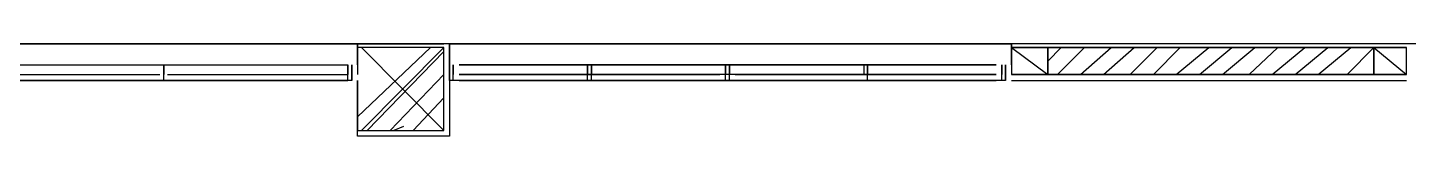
# Model space of a CAD drawing. Header units: millimetres. Extents: x 5 to 415, y 48 to 251.
# Drawn here: x 153.93 to 166.63, y 236.64 to 237.49 of the extents above; entities that cross this region are included whole.
import ezdxf

# ---------------------------------------------------------------- set-up
doc = ezdxf.new("R2010")
doc.units = ezdxf.units.MM
doc.layers.add('P', color=7, linetype='Continuous')

msp = doc.modelspace()

# ---------------------------------------------------------------- linework, layer by layer
at = {"layer": 'P'}
for points in [[(308.134, 237.49), (25.735, 237.49)], [(144.639, 237.49), (156.968, 237.49)], [(156.968, 237.49), (157.762, 237.49)], [(156.968, 237.296), (156.968, 237.49)], [(156.968, 237.49), (156.968, 237.296)], [(157.815, 237.49), (162.983, 237.49)], [(157.815, 237.296), (157.815, 237.49)], [(157.815, 237.49), (157.815, 237.296)], [(157.815, 237.49), (162.983, 237.49)], [(157.815, 237.296), (157.815, 237.49)], [(157.815, 237.49), (157.815, 237.296)], [(157.815, 237.49), (157.815, 237.296)], [(157.815, 237.49), (162.983, 237.49)], [(157.815, 237.296), (157.815, 237.49)], [(166.617, 237.49), (162.983, 237.49)], [(162.983, 237.49), (162.983, 237.296)], [(162.983, 237.296), (162.983, 237.49)], [(162.983, 237.49), (162.983, 237.296)], [(162.983, 237.296), (162.983, 237.49)], [(162.983, 237.296), (162.983, 237.49)], [(162.983, 237.49), (162.983, 237.296)], [(156.968, 236.82), (157.639, 237.455)], [(157.762, 237.455), (156.968, 237.455)], [(156.968, 237.455), (156.968, 237.208)], [(157.004, 237.455), (157.762, 236.696)], [(157.762, 237.455), (157.004, 236.696)], [(157.057, 236.696), (157.762, 237.419)], [(157.762, 236.696), (157.762, 237.455)], [(157.762, 237.208), (157.762, 237.455)], [(157.762, 237.208), (157.762, 237.455)], [(157.762, 237.208), (157.762, 237.455)], [(162.983, 237.455), (166.617, 237.455)], [(162.983, 237.455), (163.318, 237.208)], [(163.318, 237.455), (162.983, 237.455)], [(162.983, 237.455), (162.983, 237.208)], [(162.983, 237.455), (162.983, 237.208)], [(162.983, 237.455), (162.983, 237.208)], [(162.983, 237.455), (162.983, 237.208)], [(162.983, 237.455), (163.318, 237.455)], [(163.318, 237.208), (163.318, 237.455)], [(163.318, 237.455), (163.318, 237.208)], [(163.318, 237.331), (163.442, 237.455)], [(166.317, 237.455), (163.318, 237.455)], [(163.318, 237.455), (163.318, 237.208)], [(163.407, 237.208), (163.654, 237.455)], [(163.618, 237.208), (163.901, 237.455)], [(163.83, 237.208), (164.112, 237.455)], [(164.077, 237.208), (164.324, 237.455)], [(164.289, 237.208), (164.536, 237.455)], [(164.5, 237.208), (164.8, 237.455)], [(164.712, 237.208), (165.012, 237.455)], [(164.924, 237.208), (165.223, 237.455)], [(165.171, 237.208), (165.435, 237.455)], [(165.382, 237.208), (165.682, 237.455)], [(165.594, 237.208), (165.894, 237.455)], [(165.806, 237.208), (166.105, 237.455)], [(166.07, 237.208), (166.317, 237.455)], [(166.317, 237.455), (166.617, 237.208)], [(166.617, 237.455), (166.317, 237.455)], [(166.317, 237.455), (166.317, 237.208)], [(166.317, 237.208), (166.317, 237.455)], [(166.317, 237.455), (166.617, 237.455)], [(166.317, 237.208), (166.317, 237.455)], [(166.617, 237.208), (166.617, 237.455)], [(166.617, 237.208), (166.617, 237.455)], [(166.617, 237.208), (166.617, 237.455)], [(144.727, 237.296), (156.88, 237.296)], [(155.152, 237.296), (155.222, 237.296)], [(155.187, 237.296), (155.187, 237.208)], [(155.187, 237.155), (155.187, 237.296)], [(155.187, 237.296), (155.187, 237.208)], [(155.187, 237.155), (155.187, 237.296)], [(156.88, 237.296), (156.88, 237.208)], [(156.88, 237.155), (156.88, 237.296)], [(156.916, 237.155), (156.916, 237.296)], [(156.916, 237.296), (156.916, 237.155)], [(157.815, 237.155), (157.815, 237.296)], [(157.815, 237.296), (157.815, 237.155)], [(157.815, 237.155), (157.815, 237.296)], [(157.815, 237.296), (157.815, 237.155)], [(157.815, 237.296), (157.815, 237.155)], [(157.815, 237.155), (157.815, 237.296)], [(157.85, 237.296), (157.85, 237.208)], [(157.85, 237.155), (157.85, 237.296)], [(157.85, 237.155), (157.85, 237.296)], [(157.85, 237.296), (157.85, 237.208)], [(157.85, 237.155), (157.85, 237.296)], [(157.85, 237.155), (157.85, 237.296)], [(157.85, 237.296), (157.85, 237.208)], [(157.85, 237.155), (157.85, 237.296)], [(162.842, 237.296), (157.903, 237.296)], [(157.903, 237.296), (162.842, 237.296)], [(157.903, 237.296), (162.842, 237.296)], [(159.032, 237.296), (159.12, 237.296)], [(159.085, 237.296), (159.085, 237.208)], [(159.085, 237.155), (159.085, 237.296)], [(159.12, 237.296), (159.12, 237.208)], [(159.12, 237.155), (159.12, 237.296)], [(160.302, 237.296), (160.443, 237.296)], [(160.355, 237.296), (160.355, 237.208)], [(160.355, 237.155), (160.355, 237.296)], [(160.39, 237.296), (160.39, 237.208)], [(160.39, 237.155), (160.39, 237.296)], [(161.625, 237.296), (161.625, 237.208)], [(161.625, 237.296), (161.713, 237.296)], [(161.66, 237.296), (161.66, 237.208)], [(161.66, 237.155), (161.66, 237.296)], [(161.66, 237.155), (161.66, 237.296)], [(162.895, 237.155), (162.895, 237.296)], [(162.895, 237.296), (162.895, 237.208)], [(162.895, 237.155), (162.895, 237.296)], [(162.895, 237.296), (162.895, 237.208)], [(162.895, 237.155), (162.895, 237.296)], [(162.895, 237.296), (162.895, 237.208)], [(162.895, 237.155), (162.895, 237.296)], [(162.93, 237.296), (162.93, 237.155)], [(162.93, 237.155), (162.93, 237.296)], [(162.93, 237.296), (162.93, 237.155)], [(162.93, 237.155), (162.93, 237.296)], [(162.93, 237.155), (162.93, 237.296)], [(162.93, 237.296), (162.93, 237.155)], [(156.916, 237.155), (144.639, 237.155)], [(144.727, 237.155), (156.88, 237.155)], [(153.494, 237.208), (155.152, 237.208)], [(153.494, 237.208), (155.152, 237.208)], [(153.494, 237.208), (155.152, 237.208)], [(153.494, 237.208), (155.152, 237.208)], [(153.494, 237.208), (155.152, 237.208)], [(153.494, 237.155), (155.152, 237.155)], [(153.494, 237.155), (155.152, 237.155)], [(155.222, 237.155), (155.152, 237.155)], [(155.222, 237.208), (156.88, 237.208)], [(155.222, 237.208), (156.88, 237.208)], [(155.222, 237.208), (156.88, 237.208)], [(155.222, 237.208), (156.88, 237.208)], [(155.222, 237.208), (156.88, 237.208)], [(155.222, 237.155), (156.88, 237.155)], [(156.968, 236.643), (156.968, 237.155)], [(156.968, 237.155), (156.968, 236.696)], [(157.268, 236.696), (157.762, 237.208)], [(157.815, 237.155), (157.815, 236.643)], [(162.93, 237.155), (157.815, 237.155)], [(162.93, 237.155), (157.815, 237.155)], [(162.93, 237.155), (157.815, 237.155)], [(162.842, 237.208), (157.903, 237.208)], [(162.842, 237.208), (157.903, 237.208)], [(162.842, 237.208), (157.903, 237.208)], [(162.842, 237.208), (157.903, 237.208)], [(162.842, 237.208), (157.903, 237.208)], [(157.903, 237.208), (160.302, 237.208)], [(157.903, 237.208), (160.302, 237.208)], [(157.903, 237.208), (160.302, 237.208)], [(157.903, 237.208), (160.302, 237.208)], [(157.903, 237.208), (160.302, 237.208)], [(157.903, 237.208), (159.032, 237.208)], [(157.903, 237.208), (159.032, 237.208)], [(157.903, 237.208), (159.032, 237.208)], [(157.903, 237.208), (159.032, 237.208)], [(157.903, 237.208), (159.032, 237.208)], [(162.842, 237.155), (157.903, 237.155)], [(162.842, 237.155), (157.903, 237.155)], [(157.903, 237.155), (162.842, 237.155)], [(157.903, 237.155), (160.302, 237.155)], [(157.903, 237.155), (162.842, 237.155)], [(157.903, 237.155), (159.032, 237.155)], [(159.12, 237.155), (159.032, 237.155)], [(159.12, 237.208), (160.302, 237.208)], [(159.12, 237.208), (160.302, 237.208)], [(159.12, 237.208), (160.302, 237.208)], [(159.12, 237.208), (160.302, 237.208)], [(159.12, 237.208), (160.302, 237.208)], [(159.12, 237.155), (160.302, 237.155)], [(159.12, 237.155), (160.302, 237.155)], [(160.443, 237.155), (160.302, 237.155)], [(160.443, 237.208), (162.842, 237.208)], [(160.443, 237.208), (162.842, 237.208)], [(160.443, 237.208), (162.842, 237.208)], [(160.443, 237.208), (162.842, 237.208)], [(160.443, 237.208), (162.842, 237.208)], [(160.443, 237.208), (161.625, 237.208)], [(160.443, 237.208), (161.625, 237.208)], [(160.443, 237.208), (161.625, 237.208)], [(160.443, 237.208), (161.625, 237.208)], [(160.443, 237.208), (161.625, 237.208)], [(160.443, 237.155), (162.842, 237.155)], [(160.443, 237.155), (161.625, 237.155)], [(160.443, 237.155), (161.625, 237.155)], [(161.713, 237.155), (161.625, 237.155)], [(161.713, 237.208), (162.842, 237.208)], [(161.713, 237.208), (162.842, 237.208)], [(161.713, 237.208), (162.842, 237.208)], [(161.713, 237.208), (162.842, 237.208)], [(161.713, 237.208), (162.842, 237.208)], [(161.713, 237.155), (162.842, 237.155)], [(162.983, 237.208), (163.318, 237.208)], [(163.318, 237.208), (162.983, 237.208)], [(166.617, 237.208), (162.983, 237.208)], [(162.983, 237.155), (166.617, 237.155)], [(163.318, 237.208), (166.317, 237.208)], [(166.317, 237.208), (166.617, 237.208)], [(166.617, 237.208), (166.317, 237.208)], [(157.48, 236.696), (157.762, 236.996)], [(157.392, 236.732), (157.304, 236.696)], [(156.968, 236.696), (157.762, 236.696)], [(157.815, 236.643), (156.968, 236.643)]]:
    msp.add_lwpolyline(points, dxfattribs=at)

doc.saveas('drawing.dxf')
